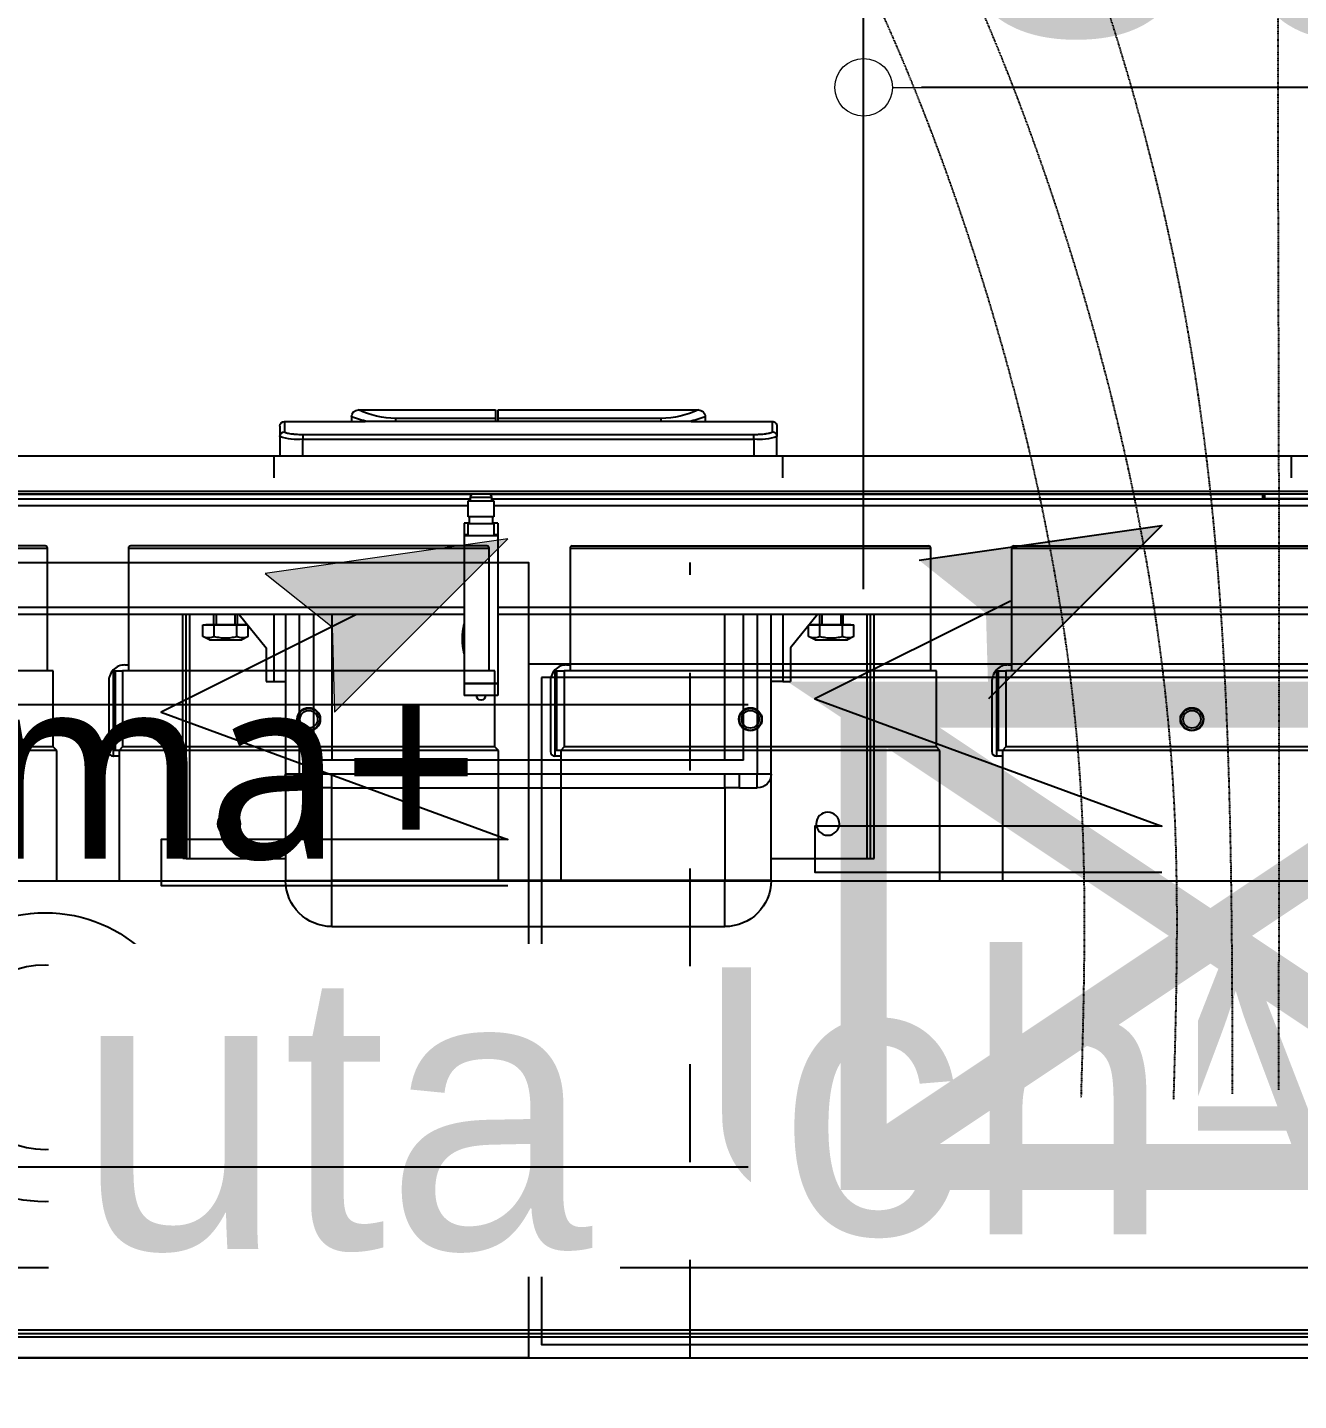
# Model space of a CAD drawing. Header units: millimetres. Extents: x 449410 to 506007, y -379864 to -318775.
# Drawn here: x 466660 to 467210, y -344325 to -343731 of the extents above; entities that cross this region are included whole.
import ezdxf

# ---------------------------------------------------------------- set-up
doc = ezdxf.new("R2010")
doc.units = ezdxf.units.MM
doc.linetypes.add('prlm_ef', pattern=[0.165, 0.1, -0.065])
doc.linetypes.add('prlm_vmc', pattern=[0.282222, 0.141111, -0.141111])
doc.layers.add('_GAZELEC-BOITE INCORPO', color=36, linetype='Continuous', lineweight=18)
for name, color, linetype in [('_GAZELEC-EAU CHAUDE', 1, 'Continuous'), ('prlm-CHAUFF', 30, 'Continuous'), ('prlm-EAU-EF', 161, 'Continuous'), ('prlm-ELEC-CFO', 201, 'Continuous'), ('prlm-MOD', 64, 'Continuous')]:
    doc.layers.add(name, color=color, linetype=linetype)
doc.layers.add('prlm-xpoly', color=7, linetype='Continuous', plot=False)
doc.styles.add('Arial', font='arial.ttf')
doc.styles.add('prlm-chauff', font='trebucbi.ttf', dxfattribs={"height": 18})
doc.styles.add('prlm-elec-cfo', font='comic.ttf', dxfattribs={"height": 12})
doc.styles.get("Standard").update_dxf_attribs({"font": 'arial.ttf'})
doc.dimstyles.new('200', dxfattribs={"dimtxt": 150, "dimasz": 25, "dimexe": 50, "dimexo": 50, "dimgap": 20, "dimtad": 1, "dimdec": 0, "dimlfac": 0.1, "dimdsep": 46, "dimtxsty": 'Arial', "dimblk1": 'DOTBLANK', "dimblk2": 'DOTBLANK', "dimsah": 1, "dimcen": 25, "dimclrd": 5, "dimclre": 5, "dimadec": 0, "dimazin": 0, "dimtfac": 1, "dimtdec": 0, "dimtmove": 0, "dimatfit": 3, "dimldrblk": 'DOTBLANK', "dimfxl": 50, "dimtolj": 1, "dimtzin": 0, "dimarcsym": 0})

# ---------------------------------------------------------------- blocks, each defined once
blk = doc.blocks.new('MTI900_Alu_390')
at = {"layer": 'prlm-MOD', "color": 1, "linetype": 'Continuous'}
for p, q in [((-4.225, 0), (4.225, 0)), ((-4.105, -0.105), (4.105, -0.105)), ((-3.96, -0.09), (3.96, -0.09)), ((-4.1, -0.12), (4.1, -0.12)), ((-0.85, -1.865), (0.85, -1.865)), ((-0.85, -1.865), (-0.85, -2.065)), ((0.85, -1.865), (0.85, -2.065)), ((-1.05, -2.525), (-1.05, -2.065)), ((-1.05, -2.065), (-0.85, -2.065)), ((0.85, -2.065), (-0.85, -2.065)), ((-0.85, -2.065), (-0.85, -2.465)), ((0.85, -2.465), (0.85, -2.065)), ((1.05, -2.065), (0.85, -2.065)), ((1.05, -2.065), (1.05, -2.525)), ((-1.495, -2.16), (-1.495, -3.215)), ((-1.48, -2.16), (-1.495, -2.16)), ((-1.48, -2.16), (-1.48, -3.215)), ((-1.48, -2.16), (-1.465, -2.16)), ((-1.465, -2.16), (-1.05, -2.16)), ((-1.465, -2.16), (-1.465, -3.215)), ((1.05, -2.16), (1.465, -2.16)), ((1.465, -2.16), (1.48, -2.16)), ((1.465, -2.16), (1.465, -3.215)), ((1.48, -2.16), (1.48, -3.215)), ((1.48, -2.16), (1.495, -2.16)), ((1.495, -2.16), (1.495, -3.215)), ((-0.99, -2.465), (-0.9124, -2.465)), ((-0.99, -2.525), (-0.99, -2.465)), ((-0.85, -2.465), (-0.9124, -2.465)), ((-0.9124, -2.525), (-0.9124, -2.465)), ((-0.85, -2.465), (0.85, -2.465)), ((-0.85, -2.465), (-0.85, -2.5242)), ((0.9124, -2.465), (0.85, -2.465)), ((0.85, -2.465), (0.85, -2.5242)), ((0.9124, -2.465), (0.99, -2.465)), ((0.9124, -2.465), (0.9124, -2.525)), ((0.99, -2.465), (0.99, -2.525)), ((-1.05, -3.215), (-1.05, -2.525)), ((-0.99, -2.525), (-1.05, -2.525)), ((-0.99, -2.525), (-0.99, -3.215)), ((-0.9124, -2.525), (-0.99, -2.525)), ((0.85, -2.5242), (-0.85, -2.5242)), ((0.99, -2.525), (0.9124, -2.525)), ((0.99, -3.215), (0.99, -2.525)), ((1.05, -2.525), (0.99, -2.525)), ((1.05, -2.525), (1.05, -3.215)), ((0.93, -2.585), (-0.93, -2.585)), ((-0.93, -3.215), (-0.93, -2.585)), ((-0.85, -3.215), (-0.85, -2.585)), ((0.85, -2.585), (0.85, -3.215)), ((0.93, -2.585), (0.93, -3.215)), ((-0.2775, -2.915), (-0.2775, -2.865)), ((-0.1325, -2.865), (-0.2775, -2.865)), ((-0.1325, -2.915), (-0.1325, -2.865)), ((-1.1342, -2.925), (-1.1, -2.925)), ((-1.1342, -3.0705), (-1.1342, -2.925)), ((-1.1, -2.925), (-1.1, -3.215)), ((-1.1, -2.925), (-1.05, -2.925)), ((-0.1325, -2.915), (-0.2775, -2.915)), ((-0.2775, -2.9175), (-0.2775, -2.915)), ((-0.2775, -2.9175), (-0.1325, -2.9175)), ((-0.2775, -3.5575), (-0.2775, -2.9175)), ((-0.1325, -2.9175), (-0.1325, -2.915)), ((-0.1325, -3.5575), (-0.1325, -2.9175)), ((1.1, -2.925), (1.05, -2.925)), ((1.1, -3.215), (1.1, -2.925)), ((1.1, -2.925), (1.1342, -2.925)), ((1.1342, -3.0705), (1.1342, -2.925)), ((-1.2504, -3.215), (-1.1342, -3.0705)), ((1.2504, -3.215), (1.1342, -3.0705)), ((-1.38, -3.106), (-1.4081, -3.1204)), ((-1.4081, -3.1204), (-1.4081, -3.17)), ((-1.38, -3.106), (-1.24, -3.106)), ((-1.3591, -3.1204), (-1.3591, -3.17)), ((-1.2609, -3.1204), (-1.2609, -3.17)), ((-1.2119, -3.1204), (-1.24, -3.106)), ((-1.2119, -3.1204), (-1.2119, -3.1671)), ((1.24, -3.106), (1.2119, -3.1204)), ((1.2119, -3.1204), (1.2119, -3.1671)), ((1.24, -3.106), (1.38, -3.106)), ((1.2609, -3.1204), (1.2609, -3.17)), ((1.3591, -3.1204), (1.3591, -3.17)), ((1.4081, -3.1204), (1.38, -3.106)), ((1.4081, -3.1204), (1.4081, -3.17)), ((-1.4081, -3.17), (-1.3836, -3.17)), ((-1.395, -3.17), (-1.395, -3.172)), ((-1.395, -3.172), (-1.225, -3.172)), ((-1.3836, -3.17), (-1.3591, -3.17)), ((-1.36, -3.172), (-1.36, -3.215)), ((-1.3591, -3.17), (-1.31, -3.17)), ((-1.3508, -3.215), (-1.3508, -3.172)), ((-1.31, -3.17), (-1.2609, -3.17)), ((-1.2692, -3.215), (-1.2692, -3.172)), ((-1.2609, -3.17), (-1.2364, -3.17)), ((-1.26, -3.215), (-1.26, -3.172)), ((-1.2364, -3.17), (-1.2142, -3.17)), ((-1.225, -3.172), (-1.225, -3.17)), ((1.2142, -3.17), (1.2364, -3.17)), ((1.225, -3.17), (1.225, -3.172)), ((1.225, -3.172), (1.395, -3.172)), ((1.2364, -3.17), (1.2609, -3.17)), ((1.26, -3.172), (1.26, -3.215)), ((1.2609, -3.17), (1.31, -3.17)), ((1.2692, -3.215), (1.2692, -3.172)), ((1.31, -3.17), (1.3591, -3.17)), ((1.3508, -3.215), (1.3508, -3.172)), ((1.3591, -3.17), (1.3836, -3.17)), ((1.36, -3.215), (1.36, -3.172)), ((1.3836, -3.17), (1.4081, -3.17)), ((1.395, -3.172), (1.395, -3.17)), ((-0.2775, -3.215), (-4.0287, -3.215)), ((-0.2775, -3.245), (-4.0274, -3.245)), ((4.0287, -3.215), (-0.1325, -3.215)), ((4.0274, -3.245), (-0.1325, -3.245)), ((-0.2775, -3.5575), (-0.1325, -3.5575)), ((-0.2775, -3.56), (-0.2775, -3.5575)), ((-0.2775, -3.61), (-0.2775, -3.56)), ((-0.26, -3.56), (-0.2775, -3.56)), ((-0.26, -3.5575), (-0.26, -3.6075)), ((-0.15, -3.6075), (-0.15, -3.5575)), ((-0.1325, -3.56), (-0.15, -3.56)), ((-0.1325, -3.56), (-0.1325, -3.5575)), ((-0.1325, -3.61), (-0.1325, -3.56)), ((-0.255, -3.61), (-0.2775, -3.61)), ((-0.15, -3.6075), (-0.26, -3.6075)), ((-0.255, -3.6075), (-0.255, -3.6375)), ((-0.155, -3.6375), (-0.155, -3.6075)), ((-0.1325, -3.61), (-0.155, -3.61)), ((-0.15, -3.6375), (-0.26, -3.6375)), ((-0.26, -3.6375), (-0.26, -3.7075)), ((-0.15, -3.7075), (-0.15, -3.6375)), ((-4.375, -3.737), (4.375, -3.737)), ((-0.26, -3.685), (-3.6034, -3.685)), ((-3.5974, -3.715), (-0.25, -3.715)), ((-3.175, -3.735), (-0.2433, -3.735)), ((-0.26, -3.7075), (-0.15, -3.7075)), ((-0.25, -3.7075), (-0.25, -3.7225)), ((-0.25, -3.7225), (-0.16, -3.7225)), ((-0.1667, -3.735), (3.175, -3.735)), ((-0.16, -3.7225), (-0.16, -3.7075)), ((-0.16, -3.715), (3.5984, -3.715)), ((3.6044, -3.685), (-0.15, -3.685)), ((3.175, -3.717), (3.185, -3.717)), ((3.175, -3.737), (3.175, -3.717)), ((3.185, -3.717), (3.4033, -3.717)), ((3.185, -3.717), (3.185, -3.737)), ((4.375, -3.747), (-4.375, -3.747)), ((-4.375, -3.902), (4.375, -3.902)), ((-1.075, -3.9853), (-1.075, -3.902)), ((-0.975, -3.902), (-0.975, -3.973)), ((0.975, -3.973), (0.975, -3.902)), ((1.075, -3.902), (1.075, -3.9853)), ((-0.975, -3.973), (0.975, -3.973)), ((-0.975, -3.9928), (-0.975, -3.973)), ((0.975, -3.973), (0.975, -3.9928)), ((-1.075, -4.03), (-1.075, -3.9853)), ((-1.055, -4.05), (-1.055, -4.0051)), ((0.975, -3.9928), (-0.975, -3.9928)), ((1.055, -4.05), (1.055, -4.0051)), ((1.075, -4.03), (1.075, -3.9853)), ((-1.055, -4.05), (-0.706, -4.05)), ((-0.765, -4.07), (-0.765, -4.05)), ((0.576, -4.0497), (-0.576, -4.0497)), ((-0.574, -4.0497), (-0.574, -4.0634)), ((-0.1416, -4.0634), (-0.574, -4.0634)), ((-0.1416, -4.0634), (-0.1416, -4.0497)), ((-0.1416, -4.1), (-0.1416, -4.0634)), ((-0.1307, -4.0497), (-0.1307, -4.0634)), ((0.574, -4.0634), (-0.1307, -4.0634)), ((-0.1307, -4.0634), (-0.1307, -4.1)), ((0.574, -4.0497), (0.574, -4.0634)), ((0.7037, -4.05), (1.055, -4.05)), ((0.765, -4.07), (0.765, -4.05)), ((-0.735, -4.1), (-0.735, -4.1)), ((-0.735, -4.1), (-0.1416, -4.1)), ((-0.1307, -4.1), (0.735, -4.1)), ((0.735, -4.1), (0.735, -4.1))]:
    blk.add_line(p, q, dxfattribs=at)
at = {"layer": 'prlm-MOD', "color": 1, "ltscale": 50}
for points in [[(-1.1, -3.8058), (-1.1, -3.902)], [(1.1, -3.8058), (1.1, -3.902)], [(3.3, -3.8058), (3.3, -3.902)]]:
    blk.add_lwpolyline(points, dxfattribs=at)
at = {"layer": 'prlm-MOD', "color": 1, "linetype": 'Continuous'}
for centre in [(-1.295, -2.31), (1.295, -2.31)]:
    blk.add_circle(centre, 0.05, dxfattribs=at)
for centre, radius, start, end in [((-0.85, -2.065), 0.2, 90, 180), ((0.85, -2.065), 0.2, 0, 90), ((-0.99, -2.525), 0.06, 90, 180), ((0.99, -2.525), 0.06, 0, 90), ((-0.205, -2.865), 0.02, 0, 180), ((0, -3.11), 0.285, 166.82645, 193.17355), ((-1.3836, -3.1624), 0.0487, 59.74223, 120.25777), ((-1.2364, -3.1624), 0.0487, 59.74223, 120.25777), ((1.2364, -3.1624), 0.0487, 59.74223, 120.25777), ((1.3836, -3.1624), 0.0487, 59.74223, 120.25777), ((-0.235, -3.7225), 0.015, 180, 255.16489), ((-0.175, -3.7225), 0.015, 284.83511, 0), ((-0.9965, -4.212), 0.2399, 84.86995, 109.10907), ((0.9987, -4.1937), 0.2219, 69.89148, 96.1295), ((-1.055, -4.03), 0.02, 180, 270), ((1.055, -4.03), 0.02, 270, 0), ((-0.5689, -4.6164), 0.5805, 102.58374, 109.74123), ((-0.735, -4.07), 0.03, 180, 270), ((-0.5689, -4.4578), 0.3944, 90.7355, 114.8981), ((0.5685, -4.4598), 0.3964, 65.16337, 89.20304), ((0.5693, -4.6145), 0.5786, 70.22595, 77.40425), ((0.735, -4.07), 0.03, 270, 0)]:
    blk.add_arc(centre, radius, start, end, dxfattribs=at)
for centre, major_axis, start_param, end_param in [((-1.055, -3.9853), (0.02, 0), 3.141593, 4.712389), ((1.055, -3.9853), (-0.02, 0), 1.570796, 3.141593)]:
    blk.add_ellipse(centre, major_axis=major_axis, ratio=0.989815, start_param=start_param, end_param=end_param, dxfattribs=at)
for points, knots in [([(-0.85, -2.5242), (-0.8604, -2.5242), (-0.8708, -2.5243), (-0.8916, -2.5247), (-0.902, -2.525), (-0.9124, -2.525)], [0, 0, 0, 0, 0.5, 0.5, 1, 1, 1, 1]), ([(0.9124, -2.525), (0.902, -2.525), (0.8916, -2.5247), (0.8708, -2.5243), (0.8604, -2.5242), (0.85, -2.5242)], [0, 0, 0, 0, 0.5, 0.5, 1, 1, 1, 1]), ([(-1.3591, -3.1204), (-1.3511, -3.1183), (-1.343, -3.1166), (-1.3306, -3.1149), (-1.3265, -3.1144), (-1.3182, -3.1138), (-1.3141, -3.1137), (-1.3017, -3.1137), (-1.2935, -3.1143), (-1.2772, -3.1166), (-1.269, -3.1183), (-1.2609, -3.1204)], [0, 0, 0, 0, 0.25, 0.25, 0.375, 0.375, 0.5, 0.5, 0.75, 0.75, 1, 1, 1, 1]), ([(1.2609, -3.1204), (1.269, -3.1183), (1.2772, -3.1166), (1.2935, -3.1143), (1.3017, -3.1137), (1.3141, -3.1137), (1.3182, -3.1138), (1.3265, -3.1144), (1.3306, -3.1149), (1.343, -3.1166), (1.3511, -3.1183), (1.3591, -3.1204)], [0, 0, 0, 0, 0.25, 0.25, 0.5, 0.5, 0.625, 0.625, 0.75, 0.75, 1, 1, 1, 1]), ([(-0.975, -3.9928), (-0.9803, -3.9928), (-0.9856, -3.9929), (-0.996, -3.9932), (-1.0011, -3.9934), (-1.0083, -3.9939), (-1.0107, -3.9941), (-1.0153, -3.9945), (-1.0176, -3.9947), (-1.0241, -3.9955), (-1.0281, -3.996), (-1.0355, -3.9972), (-1.0388, -3.9978), (-1.0446, -3.9991), (-1.047, -3.9998), (-1.05, -4.0009), (-1.0509, -4.0013), (-1.0524, -4.0021), (-1.053, -4.0024), (-1.0545, -4.0036), (-1.055, -4.0043), (-1.055, -4.0051)], [0, 0, 0, 0, 0.125, 0.125, 0.25, 0.25, 0.3125, 0.3125, 0.375, 0.375, 0.5, 0.5, 0.625, 0.625, 0.75, 0.75, 0.8125, 0.8125, 0.875, 0.875, 1, 1, 1, 1]), ([(1.055, -4.0051), (1.055, -4.0043), (1.0545, -4.0036), (1.053, -4.0024), (1.0523, -4.002), (1.0508, -4.0013), (1.0491, -4.0006), (1.0469, -3.9998), (1.0444, -3.9991), (1.0431, -3.9988), (1.0387, -3.9978), (1.0354, -3.9971), (1.0299, -3.9963), (1.028, -3.996), (1.0239, -3.9955), (1.0218, -3.9952), (1.0153, -3.9945), (1.0107, -3.9941), (1.0034, -3.9936), (1.0009, -3.9935), (0.9958, -3.9932), (0.9933, -3.9931), (0.9856, -3.9929), (0.9803, -3.9928), (0.975, -3.9928)], [0, 0, 0, 0, 0.125, 0.125, 0.1875, 0.1875, 0.25, 0.3125, 0.3125, 0.375, 0.375, 0.5, 0.5, 0.5625, 0.5625, 0.625, 0.625, 0.75, 0.75, 0.8125, 0.8125, 0.875, 0.875, 1, 1, 1, 1]), ([(-0.576, -4.0497), (-0.5891, -4.0497), (-0.6021, -4.0497), (-0.6211, -4.0498), (-0.6274, -4.0498), (-0.6399, -4.0498), (-0.6461, -4.0498), (-0.6642, -4.0499), (-0.6756, -4.0499), (-0.6918, -4.05), (-0.6971, -4.05), (-0.7038, -4.05), (-0.7053, -4.05), (-0.7068, -4.05)], [0, 0, 0, 0, 0.125, 0.125, 0.1875, 0.1875, 0.25, 0.25, 0.375, 0.375, 0.4375, 0.4375, 0.4568651, 0.4568651, 0.4568651, 0.4568651]), ([(0.7055, -4.05), (0.6995, -4.05), (0.6933, -4.05), (0.6813, -4.05), (0.6756, -4.0499), (0.6642, -4.0499), (0.6524, -4.0499), (0.6402, -4.0498), (0.6278, -4.0498), (0.6214, -4.0498), (0.6021, -4.0497), (0.5891, -4.0497), (0.576, -4.0497)], [0.5494968, 0.5494968, 0.5494968, 0.5494968, 0.625, 0.625, 0.6875, 0.6875, 0.75, 0.8125, 0.8125, 0.875, 0.875, 1, 1, 1, 1])]:
    blk.add_open_spline(points, degree=3, knots=knots, dxfattribs=at)
blk = doc.blocks.new('xi.thema+')
at = {"layer": 'prlm-CHAUFF', "color": 0}
blk.add_lwpolyline([(-20.9, 0), (-20.9, 34.4), (20.9, 34.4), (20.9, 0)], close=True, dxfattribs=at)
at = {"layer": 'prlm-CHAUFF', "color": 7, "linetype": 'prlm_vmc', "ltscale": 30}
blk.add_lwpolyline([(27.9, 0), (27.9, 34.4)], dxfattribs=at)
at = {"layer": 'prlm-CHAUFF', "color": 0}
for radius in [6.25, 4]:
    blk.add_circle((0, 13), radius, dxfattribs=at)
at = {"layer": 'prlm-CHAUFF', "color": 0, "insert": (0, 25.539), "char_height": 8, "width": 7.19706, "attachment_point": 5, "style": 'prlm-chauff'}
blk.add_mtext('thema+', dxfattribs=at)
blk = doc.blocks.new('xi.uta-yzen-d')
at = {"layer": 'prlm-CHAUFF', "ltscale": 50}
for p, q in [((-20.9, 35.12), (-36.3, 35.12)), ((-1.8, 35.12), (-17.2, 35.12)), ((1.9, 35.12), (17.3, 35.12)), ((21, 35.12), (36.4, 35.12)), ((-36.4, 35.02), (-20.8, 35.02)), ((-20.8, 29.72), (-20.8, 35.02)), ((-17.3, 35.02), (-1.7, 35.02)), ((-17.3, 35.02), (-17.3, 29.72)), ((-1.7, 29.72), (-1.7, 35.02)), ((1.8, 35.02), (17.4, 35.02)), ((1.8, 35.02), (1.8, 29.72)), ((17.4, 29.72), (17.4, 35.02)), ((20.9, 35.02), (36.5, 35.02)), ((20.9, 35.02), (20.9, 29.72)), ((-20.55, 29.72), (-36.65, 29.72)), ((-20.55, 26.42), (-20.55, 29.72)), ((-17.956, 29.72), (-17.55, 29.72)), ((-17.956, 29.72), (-17.956, 26.02)), ((-17.9, 29.72), (-17.9, 26.27)), ((-17.88, 29.72), (-17.88, 26.27)), ((-1.45, 29.72), (-17.55, 29.72)), ((-17.55, 29.72), (-17.55, 26.42)), ((-17.45, 29.97), (-17.3, 29.97)), ((-1.45, 26.42), (-1.45, 29.72)), ((1.144, 29.72), (1.55, 29.72)), ((1.144, 29.72), (1.144, 26.02)), ((1.2, 29.72), (1.2, 26.27)), ((1.22, 29.72), (1.22, 26.27)), ((17.65, 29.72), (1.55, 29.72)), ((1.55, 29.72), (1.55, 26.42)), ((1.65, 29.97), (1.8, 29.97)), ((17.65, 26.42), (17.65, 29.72)), ((20.244, 29.72), (20.65, 29.72)), ((20.244, 29.72), (20.244, 26.02)), ((20.3, 29.72), (20.3, 26.27)), ((20.32, 29.72), (20.32, 26.27)), ((36.75, 29.72), (20.65, 29.72)), ((20.65, 29.72), (20.65, 26.42)), ((20.75, 29.97), (20.9, 29.97)), ((-18.15, 29.216), (-18.15, 26.22)), ((0.95, 29.216), (0.95, 26.22)), ((20.05, 29.216), (20.05, 26.22)), ((-17.9, 28.42), (-17.88, 28.42)), ((-17.88, 28.07), (-17.9, 28.07)), ((1.2, 28.42), (1.22, 28.42)), ((1.22, 28.07), (1.2, 28.07)), ((20.3, 28.42), (20.32, 28.42)), ((20.32, 28.07), (20.3, 28.07)), ((-17.9, 27.693), (-17.88, 27.693)), ((-17.88, 27.343), (-17.9, 27.343)), ((1.2, 27.693), (1.22, 27.693)), ((1.22, 27.343), (1.2, 27.343)), ((20.3, 27.693), (20.32, 27.693)), ((20.32, 27.343), (20.3, 27.343)), ((-17.9, 27.293), (-17.88, 27.293)), ((-17.88, 27.193), (-17.9, 27.193)), ((1.2, 27.293), (1.22, 27.293)), ((1.22, 27.193), (1.2, 27.193)), ((20.3, 27.293), (20.32, 27.293)), ((20.32, 27.193), (20.3, 27.193)), ((-20.4, 26.27), (-36.8, 26.27)), ((-20.55, 26.42), (-36.65, 26.42)), ((-20.4, 26.27), (-20.55, 26.42)), ((-20.4, 20.62), (-20.4, 26.27)), ((-17.88, 26.27), (-17.9, 26.27)), ((-17.7, 26.27), (-17.88, 26.27)), ((-17.55, 26.42), (-17.7, 26.27)), ((-1.3, 26.27), (-17.7, 26.27)), ((-17.7, 26.27), (-17.7, 20.62)), ((-1.45, 26.42), (-17.55, 26.42)), ((-1.3, 26.27), (-1.45, 26.42)), ((-1.3, 20.62), (-1.3, 26.27)), ((1.22, 26.27), (1.2, 26.27)), ((1.4, 26.27), (1.22, 26.27)), ((1.55, 26.42), (1.4, 26.27)), ((17.8, 26.27), (1.4, 26.27)), ((1.4, 26.27), (1.4, 20.62)), ((17.65, 26.42), (1.55, 26.42)), ((17.8, 26.27), (17.65, 26.42)), ((17.8, 20.62), (17.8, 26.27)), ((20.32, 26.27), (20.3, 26.27)), ((20.5, 26.27), (20.32, 26.27)), ((20.65, 26.42), (20.5, 26.27)), ((36.9, 26.27), (20.5, 26.27)), ((20.5, 26.27), (20.5, 20.62)), ((36.75, 26.42), (20.65, 26.42)), ((-17.7, 26.02), (-17.95, 26.02)), ((1.4, 26.02), (1.15, 26.02)), ((20.5, 26.02), (20.25, 26.02))]:
    blk.add_line(p, q, dxfattribs=at)
for points in [[(0, 30), (0, 0), (39, 0), (39, 30)], [(0.571, 29.429), (0.571, 0.571), (38.429, 0.571), (38.429, 29.429)], [(-40.5, 20.62), (-40.5, 3.9), (40.5, 3.9), (40.5, 20.62)]]:
    blk.add_lwpolyline(points, close=True, dxfattribs=at)
for centre, radius in [((-9.5, 27.62), 0.5), ((-9.5, 27.62), 0.48), ((-9.5, 27.62), 0.38), ((9.6, 27.62), 0.5), ((9.6, 27.62), 0.48), ((9.6, 27.62), 0.38), ((28.7, 27.62), 0.5), ((28.7, 27.62), 0.48), ((28.7, 27.62), 0.38)]:
    blk.add_circle(centre, radius, dxfattribs=at)
for centre, radius, start, end in [((-20.9, 35.02), 0.1, 0, 90), ((-17.2, 35.02), 0.1, 90, 180), ((-1.8, 35.02), 0.1, 0, 90), ((1.9, 35.02), 0.1, 90, 180), ((17.3, 35.02), 0.1, 0, 90), ((21, 35.02), 0.1, 90, 180), ((-17.375, 29.24), 0.776, 138.52479, 181.76751), ((-17.45, 29.27), 0.7, 90, 136.27309), ((1.725, 29.24), 0.776, 138.52479, 181.76751), ((1.65, 29.27), 0.7, 90, 136.27309), ((20.825, 29.24), 0.776, 138.52479, 181.76751), ((20.75, 29.27), 0.7, 90, 136.27309), ((-17.95, 26.22), 0.2, 180, 268.32391), ((1.15, 26.22), 0.2, 180, 268.32391), ((20.25, 26.22), 0.2, 180, 268.32391), ((-17.95, 26.22), 0.2, 268.32391, 270), ((1.15, 26.22), 0.2, 268.32391, 270), ((20.25, 26.22), 0.2, 268.32391, 270)]:
    blk.add_arc(centre, radius, start, end, dxfattribs=at)
for centre, major_axis, ratio, start_param, end_param in [((-17.45, 28.959), (-0.45, 0), 0.974723, 5.983927, 6.283185), ((-17.45, 28.603), (-0.45, 0), 0.974723, 5.983927, 6.283185), ((-16.65, 28.603), (-1.25, 0), 0.146694, 0, 0.179125), ((1.65, 28.959), (-0.45, 0), 0.974723, 5.983927, 6.283185), ((1.65, 28.603), (-0.45, 0), 0.974723, 5.983927, 6.283185), ((2.45, 28.603), (-1.25, 0), 0.146694, 0, 0.179125), ((20.75, 28.959), (-0.45, 0), 0.974723, 5.983927, 6.283185), ((20.75, 28.603), (-0.45, 0), 0.974723, 5.983927, 6.283185), ((21.55, 28.603), (-1.25, 0), 0.146694, 0, 0.179125)]:
    blk.add_ellipse(centre, major_axis=major_axis, ratio=ratio, start_param=start_param, end_param=end_param, dxfattribs=at)
for points in [[(-17.882, 29.391), (-17.886, 29.379), (-17.889, 29.366), (-17.897, 29.324), (-17.9, 29.294), (-17.9, 29.265)], [(1.218, 29.391), (1.214, 29.379), (1.211, 29.366), (1.203, 29.324), (1.2, 29.294), (1.2, 29.265)], [(20.318, 29.391), (20.314, 29.379), (20.311, 29.366), (20.303, 29.324), (20.3, 29.294), (20.3, 29.265)]]:
    blk.add_open_spline(points, degree=3, knots=[0.8185803, 0.8185803, 0.8185803, 0.8185803, 0.875, 0.875, 1, 1, 1, 1], dxfattribs=at)
at = {"layer": 'prlm-CHAUFF', "ltscale": 50, "insert": (7.303, 16.894), "char_height": 10, "width": 139.79252, "attachment_point": 1}
blk.add_mtext('UTA', dxfattribs=at)
blk = doc.blocks.new('xi.uta')
at = {"layer": 'prlm-ELEC-CFO', "lineweight": 5}
blk.add_hatch(color=0, dxfattribs=at).paths.add_polyline_path([(-3, 6), (-0.103, 3.699), (0, 0), (7.5, 7.5)])
at = {"layer": 'prlm-ELEC-CFO', "color": 0, "lineweight": 5, "flags": 128}
blk.add_lwpolyline([(-3, 6), (-0.103, 3.699), (0, 0), (7.5, 7.5)], close=True, dxfattribs=at)
at = {"layer": 'prlm-ELEC-CFO', "color": 0}
blk.add_lwpolyline([(0.955, 4.227), (-7.5, 0), (7.5, -5.5), (-7.5, -5.5), (-7.5, -7.5), (7.5, -7.5)], dxfattribs=at)
blk = doc.blocks.new('xi.CH')
at = {"layer": 'prlm-ELEC-CFO', "lineweight": 5}
blk.add_hatch(color=0, dxfattribs=at).paths.add_polyline_path([(-3, 6), (-0.103, 3.699), (0, 0), (7.5, 7.5)])
at = {"layer": 'prlm-ELEC-CFO', "color": 0}
for points in [[(-3, 6), (7.5, 7.5), (0, 0)], [(0.955, 4.227), (-7.5, 0), (7.5, -5.5), (-7.5, -5.5), (-7.5, -7.5), (7.5, -7.5)]]:
    blk.add_lwpolyline(points, dxfattribs=at)
blk = doc.blocks.new('_DOTBLANK')
at = {"color": 0, "linetype": 'ByBlock'}
blk.add_line((-0.5, 0), (-1, 0), dxfattribs=at)
blk.add_circle((0, 0), 0.5, dxfattribs=at)
blk = doc.blocks.new('*D142')
at = {"layer": '_GAZELEC-BOITE INCORPO', "color": 5, "lineweight": -2, "transparency": 16777216}
for p, q in [((466972.08, -344224.33), (466016.45, -344224.33)), ((466066.45, -344249.33), (466066.45, -349400.85)), ((466972.08, -349425.85), (466016.45, -349425.85))]:
    blk.add_line(p, q, dxfattribs=at)
at = {"layer": '_GAZELEC-BOITE INCORPO', "color": 5, "lineweight": -2, "transparency": 16777216, "xscale": 25, "yscale": 25, "zscale": 25}
for p, rotation in [((466066.45, -344224.33), 90), ((466066.45, -349425.85), 270)]:
    blk.add_blockref('_DOTBLANK', p, dxfattribs=dict(at, rotation=rotation))
at = {"layer": '_GAZELEC-BOITE INCORPO', "color": 0, "transparency": 16777216, "insert": (465969.86, -346825.09), "char_height": 150, "attachment_point": 5, "rotation": 90, "style": 'Arial'}
blk.add_mtext('\\A1;520', dxfattribs=at)
blk = doc.blocks.new('*D143')
at = {"layer": '_GAZELEC-BOITE INCORPO', "color": 5, "lineweight": -2, "transparency": 16777216}
for p, q in [((465749.79, -344024.33), (465749.79, -343742.42)), ((466972.08, -344024.33), (465699.79, -344024.33)), ((465749.79, -344199.33), (465749.79, -344049.33)), ((466972.08, -344224.33), (465699.79, -344224.33))]:
    blk.add_line(p, q, dxfattribs=at)
at = {"layer": '_GAZELEC-BOITE INCORPO', "color": 5, "lineweight": -2, "transparency": 16777216, "xscale": 25, "yscale": 25, "zscale": 25}
for p, rotation in [((465749.79, -344024.33), 90), ((465749.79, -344224.33), 270)]:
    blk.add_blockref('_DOTBLANK', p, dxfattribs=dict(at, rotation=rotation))
at = {"layer": '_GAZELEC-BOITE INCORPO', "color": 0, "transparency": 16777216, "insert": (465653.21, -343870.88), "char_height": 150, "attachment_point": 5, "rotation": 90, "style": 'Arial'}
blk.add_mtext('\\A1;20', dxfattribs=at)
blk = doc.blocks.new('*D144')
at = {"layer": '_GAZELEC-BOITE INCORPO', "color": 5, "lineweight": -2, "transparency": 16777216}
for p, q in [((466971.76, -338914.85), (466016.45, -338914.85)), ((466066.45, -343999.34), (466066.45, -338939.85)), ((466972.08, -344024.34), (466016.45, -344024.34))]:
    blk.add_line(p, q, dxfattribs=at)
at = {"layer": '_GAZELEC-BOITE INCORPO', "color": 5, "lineweight": -2, "transparency": 16777216, "xscale": 25, "yscale": 25, "zscale": 25}
for p, rotation in [((466066.45, -338914.85), 90), ((466066.45, -344024.34), 270)]:
    blk.add_blockref('_DOTBLANK', p, dxfattribs=dict(at, rotation=rotation))
at = {"layer": '_GAZELEC-BOITE INCORPO', "color": 0, "transparency": 16777216, "insert": (465969.86, -341469.6), "char_height": 150, "attachment_point": 5, "rotation": 90, "style": 'Arial'}
blk.add_mtext('\\A1;511', dxfattribs=at)
blk = doc.blocks.new('*D146')
at = {"layer": '_GAZELEC-BOITE INCORPO', "color": 5, "lineweight": -2, "transparency": 16777216}
for p, q in [((467022.08, -343974.34), (467022.08, -343707.28)), ((467322.07, -343974.33), (467322.07, -343707.28)), ((467297.07, -343757.28), (467047.08, -343757.28))]:
    blk.add_line(p, q, dxfattribs=at)
at = {"layer": '_GAZELEC-BOITE INCORPO', "color": 5, "lineweight": -2, "transparency": 16777216, "xscale": 25, "yscale": 25, "zscale": 25, "rotation": 180}
blk.add_blockref('_DOTBLANK', (467022.08, -343757.28), dxfattribs=at)
at = {"layer": '_GAZELEC-BOITE INCORPO', "color": 5, "lineweight": -2, "transparency": 16777216, "xscale": 25, "yscale": 25, "zscale": 25}
blk.add_blockref('_DOTBLANK', (467322.07, -343757.28), dxfattribs=at)
at = {"layer": '_GAZELEC-BOITE INCORPO', "color": 0, "transparency": 16777216, "insert": (467172.08, -343660.64), "char_height": 150, "attachment_point": 5, "style": 'Arial'}
blk.add_mtext('\\A1;30', dxfattribs=at)

msp = doc.modelspace()

# ---------------------------------------------------------------- linework, layer by layer
at = {"layer": 'prlm-xpoly', "lineweight": 0}
msp.add_lwpolyline([(466429.746, -342597.832), (466429.642, -343916.832), (467828.001, -343916.832), (467828.001, -342597.832)], close=True, dxfattribs=at)

# ---------------------------------------------------------------- block references
at = {"layer": 'prlm-CHAUFF', "xscale": 10, "yscale": 10, "zscale": 10}
msp.add_blockref('xi.uta-yzen-d', (466877.074, -344306.832), dxfattribs=at)
at = {"layer": 'prlm-CHAUFF', "xscale": 10, "yscale": 10, "zscale": 10, "rotation": 0.0001899573389745623}
msp.add_blockref('xi.thema+', (466668.074, -344306.832), dxfattribs=at)
at = {"layer": 'prlm-ELEC-CFO', "xscale": 10, "yscale": 10, "zscale": 10}
for name, p in [('xi.CH', (467076.025, -344021.832)), ('xi.uta', (466793.183, -344027.619))]:
    msp.add_blockref(name, p, dxfattribs=at)
at = {"layer": 'prlm-MOD', "xscale": -99.99999999999972, "yscale": 99.99999999999974, "zscale": 99.9999999999996, "rotation": 180.0001153397704}
msp.add_blockref('MTI900_Alu_390', (466877.074, -344306.833), dxfattribs=at)

# ---------------------------------------------------------------- dimensions: what is measured, and where the dimension line sits
at = {"layer": '_GAZELEC-BOITE INCORPO'}
dim = msp.add_linear_dim(base=(466066.447, -338914.853), p1=(467022.08, -344024.34), p2=(467021.759, -338914.853), angle=90, dimstyle='200', dxfattribs=at)
dim.commit()
dim.dimension.update_dxf_attribs({"geometry": '*D144', "text_midpoint": (465969.861, -341469.596)})
dim = msp.add_linear_dim(base=(467022.08, -343757.277), p1=(467322.073, -344024.329), p2=(467022.08, -344024.34), dimstyle='200', dxfattribs=at)
dim.commit()
dim.dimension.update_dxf_attribs({"geometry": '*D146', "text_midpoint": (467172.076, -343660.639)})

# ---------------------------------------------------------------- next in the draw order: texts
at = {"layer": 'prlm-ELEC-CFO', "lineweight": 20, "char_height": 120, "attachment_point": 5, "line_spacing_factor": 0.8, "style": 'prlm-elec-cfo', "bg_fill": 3, "box_fill_scale": 1.1, "bg_fill_color": 256, "bg_fill_transparency": 0}
for s, insert in [('ch', (467070.022, -344194.3)), ('uta', (466793.183, -344200.642))]:
    msp.add_mtext(s, dxfattribs=dict(at, insert=insert))

# ---------------------------------------------------------------- next in the draw order: linework, layer by layer
at = {"layer": '_GAZELEC-BOITE INCORPO', "const_width": 20}
msp.add_lwpolyline([(467122.08, -344024.333), (467022.08, -344024.334), (467022.081, -344224.334), (467322.074, -344224.332), (467322.073, -344024.329), (467022.08, -344024.34), (467322.074, -344224.332), (467322.073, -344024.329), (467022.081, -344224.327)], dxfattribs=at)
at = {"layer": '_GAZELEC-EAU CHAUDE', "linetype": 'prlm_ef'}
for points, knots in [([(467201.663, -344190.945), (467201.737, -344126.992), (467201.81, -344063.057), (467201.784, -343964.289), (467201.747, -343929.401), (467201.544, -343839.585), (467201.31, -343784.62), (467201.287, -343710.373), (467201.307, -343691.289), (467201.423, -343654.137), (467201.515, -343636.073), (467201.929, -343581.768), (467202.394, -343545.499), (467203.364, -343472.955), (467203.87, -343436.677), (467204.943, -343328.212), (467205.073, -343256.17), (467201.551, -343113.374), (467197.899, -343042.622), (467185.357, -342914.395), (467177.393, -342856.601), (467163.88, -342786.463), (467161.139, -342773.147), (467155.961, -342749.605), (467153.593, -342739.356), (467148.638, -342718.903), (467146.054, -342708.702), (467137.989, -342678.171), (467132.195, -342657.915), (467113.64, -342597.406), (467099.705, -342557.416), (467059.086, -342451.967), (467030.032, -342386.99), (466966.349, -342257.935), (466931.721, -342193.86), (466858.837, -342066.011), (466820.583, -342002.238), (466767.548, -341915.473), (466753.487, -341892.622), (466725.243, -341846.84), (466711.056, -341823.9), (466668.571, -341754.901), (466640.348, -341708.665), (466585.555, -341615.534), (466558.983, -341568.639), (466508.959, -341473.977), (466485.506, -341426.209), (466443.218, -341329.565), (466424.382, -341280.687), (466403.227, -341214.119), (466398.183, -341197.016), (466389.676, -341165.559), (466386.091, -341151.23), (466380.963, -341128.814), (466379.217, -341120.767), (466374.265, -341096.571), (466371.349, -341080.401), (466363.215, -341028.707), (466359.387, -340993.052), (466354.816, -340921.488), (466354.073, -340885.58), (466355.56, -340794.17), (466359.606, -340738.535), (466372.461, -340626.939), (466381.271, -340570.978), (466402.174, -340458.841), (466414.267, -340402.666), (466440.293, -340290.217), (466454.225, -340233.944), (466482.507, -340121.436), (466496.856, -340065.201), (466524.567, -339952.923), (466537.929, -339896.88), (466562.276, -339785.161), (466573.262, -339729.485), (466585.609, -339654.455), (466588.605, -339634.86), (466595.782, -339583.481), (466599.536, -339551.674), (466605.853, -339488.057), (466608.416, -339456.25), (466614.6, -339360.809), (466616.717, -339297.153), (466618.46, -339169.673), (466618.086, -339105.849), (466616.731, -339003.482), (466616.052, -338965.025), (466615.372, -338926.51)], [0, 0, 0, 0, 191.7160305, 191.7160305, 296.5317683, 296.5317683, 461.8133283, 461.8133283, 518.8911743, 518.8911743, 572.722313, 572.722313, 680.3845905, 680.3845905, 788.046868, 788.046868, 1002.7157355, 1002.7157355, 1217.384603, 1217.384603, 1397.8977095, 1397.8977095, 1440.4234267, 1440.4234267, 1473.4239948, 1473.4239948, 1506.424563, 1506.424563, 1572.4256994, 1572.4256994, 1704.4279722, 1704.4279722, 1922.9131484, 1922.9131484, 2141.3983246, 2141.3983246, 2359.8835008, 2359.8835008, 2437.9147927, 2437.9147927, 2515.9460846, 2515.9460846, 2672.0086684, 2672.0086684, 2828.0712522, 2828.0712522, 2984.1338359, 2984.1338359, 3140.1964197, 3140.1964197, 3193.821844, 3193.821844, 3238.3583902, 3238.3583902, 3263.2116927, 3263.2116927, 3312.9182976, 3312.9182976, 3421.7799645, 3421.7799645, 3530.6416314, 3530.6416314, 3698.1387688, 3698.1387688, 3865.6359062, 3865.6359062, 4033.1330436, 4033.1330436, 4200.630181, 4200.630181, 4368.1273185, 4368.1273185, 4535.6244559, 4535.6244559, 4703.1215933, 4703.1215933, 4762.4703604, 4762.4703604, 4859.0467299, 4859.0467299, 4955.6230993, 4955.6230993, 5148.7758382, 5148.7758382, 5341.9285771, 5341.9285771, 5457.9200995, 5457.9200995, 5457.9200995, 5457.9200995]), ([(467256.458, -344185.64), (467255.468, -344134.798), (467254.474, -344083.819), (467253.787, -344009.529), (467253.679, -343986.46), (467253.811, -343917.027), (467254.508, -343870.438), (467256.604, -343812.157), (467257.068, -343800.856), (467258.107, -343778.237), (467258.681, -343766.915), (467260.554, -343732.916), (467262.005, -343710.206), (467266.864, -343641.973), (467270.777, -343596.346), (467282.798, -343469.316), (467291.791, -343387.785), (467309.417, -343225.275), (467318.048, -343144.297), (467332.038, -342983.867), (467337.395, -342904.416), (467341.983, -342748.053), (467341.213, -342671.143), (467332.16, -342540.772), (467325.923, -342486.497), (467307.582, -342380.221), (467295.478, -342328.222), (467275.061, -342261.699), (467269.874, -342246.018), (467261.137, -342221.489), (467257.823, -342212.559), (467250.946, -342194.751), (467247.386, -342185.874), (467236.357, -342159.318), (467228.54, -342141.712), (467201.399, -342083.925), (467180.288, -342044.058), (467134.836, -341964.534), (467110.495, -341924.878), (467059.815, -341845.217), (467033.478, -341805.212), (466980.073, -341724.265), (466953.006, -341683.324), (466899.432, -341599.891), (466872.926, -341557.4), (466840.353, -341501.882), (466833.421, -341489.866), (466819.721, -341465.644), (466812.955, -341453.44), (466793.008, -341416.555), (466780.175, -341391.604), (466752.307, -341333.416), (466737.77, -341299.944), (466712.298, -341231.934), (466701.361, -341197.394), (466686.178, -341134.97), (466680.994, -341107.276), (466674.209, -341051.374), (466672.609, -341023.166), (466673.63, -340966.392), (466676.252, -340937.826), (466683.568, -340896.198), (466686.345, -340883.216), (466692.828, -340857.394), (466696.534, -340844.552), (466709.366, -340805.142), (466719.983, -340778.939), (466744.691, -340728.218), (466758.782, -340703.699), (466790.104, -340657.111), (466807.335, -340635.041), (466844.659, -340594.165), (466864.754, -340575.356), (466890.947, -340554.889), (466895.797, -340551.254), (466905.169, -340544.533), (466909.674, -340541.431), (466918.762, -340535.422), (466923.347, -340532.514), (466937.22, -340524.069), (466946.624, -340518.814), (466974.562, -340504.475), (466993.468, -340496.362), (467032.073, -340482.488), (467051.772, -340476.726), (467091.785, -340467.22), (467112.101, -340463.476), (467153.214, -340457.675), (467174.012, -340455.618), (467215.983, -340452.874), (467237.155, -340452.188), (467291.945, -340451.8), (467325.764, -340452.884), (467393.684, -340456.594), (467427.786, -340459.221), (467479.416, -340463.581), (467496.995, -340465.133), (467514.524, -340466.68)], [0, 0, 0, 0, 153.4831431, 153.4831431, 222.3476982, 222.3476982, 360.0768082, 360.0768082, 393.1276102, 393.1276102, 426.1784121, 426.1784121, 492.2800159, 492.2800159, 624.4832236, 624.4832236, 859.8712779, 859.8712779, 1095.2593321, 1095.2593321, 1330.6473864, 1330.6473864, 1566.0354407, 1566.0354407, 1739.0694128, 1739.0694128, 1912.1033849, 1912.1033849, 1966.0250899, 1966.0250899, 1997.1458287, 1997.1458287, 2028.2665675, 2028.2665675, 2090.5080452, 2090.5080452, 2233.4040341, 2233.4040341, 2376.3000229, 2376.3000229, 2519.1960118, 2519.1960118, 2662.0920007, 2662.0920007, 2804.9879896, 2804.9879896, 2844.1251184, 2844.1251184, 2883.2622473, 2883.2622473, 2961.536505, 2961.536505, 3063.3613306, 3063.3613306, 3165.1861562, 3165.1861562, 3244.8250159, 3244.8250159, 3324.4638756, 3324.4638756, 3404.1027353, 3404.1027353, 3440.2897982, 3440.2897982, 3476.476861, 3476.476861, 3552.2753521, 3552.2753521, 3628.0738432, 3628.0738432, 3703.8723342, 3703.8723342, 3779.6708253, 3779.6708253, 3796.6130977, 3796.6130977, 3811.9752936, 3811.9752936, 3827.3374895, 3827.3374895, 3858.0618813, 3858.0618813, 3917.2926558, 3917.2926558, 3976.5234303, 3976.5234303, 4035.7542049, 4035.7542049, 4094.9849794, 4094.9849794, 4154.2157539, 4154.2157539, 4247.2803538, 4247.2803538, 4340.3449538, 4340.3449538, 4388.4720176, 4388.4720176, 4388.4720176, 4388.4720176]), ([(467116.216, -344194.06), (467116.564, -344181.596), (467116.91, -344169.22), (467117.618, -344135.957), (467117.818, -344115.248), (467117.207, -344085.921), (467116.903, -344077.069), (467116.282, -344065), (467116.093, -344061.735), (467115.672, -344055.199), (467115.44, -344051.93), (467114.681, -344042.123), (467114.091, -344035.584), (467112.077, -344015.968), (467110.409, -344002.891), (467104.491, -343963.695), (467099.329, -343937.613), (467089.699, -343897.359), (467085.957, -343883.088), (467079.683, -343860.966), (467077.35, -343853.073), (467072.975, -343838.822), (467070.962, -343832.458), (467066.834, -343819.787), (467064.718, -343813.478), (467058.204, -343794.633), (467053.641, -343782.18), (467039.243, -343745.194), (467028.695, -343721.034), (467010.637, -343684.475), (467003.888, -343671.663), (466992.38, -343651.231), (466987.842, -343643.491), (466973.798, -343620.506), (466963.839, -343605.457), (466942.812, -343576.038), (466931.744, -343561.669), (466896.233, -343518.844), (466870.117, -343491.717), (466814.308, -343442.049), (466784.616, -343419.51), (466742.198, -343392.594), (466730.67, -343385.772), (466713.373, -343376.272), (466707.732, -343373.286), (466690.833, -343364.679), (466679.444, -343359.318), (466644.807, -343344.266), (466621.088, -343335.606), (466572.579, -343320.872), (466547.79, -343314.798), (466497.349, -343305.086), (466471.698, -343301.447), (466404.34, -343294.964), (466362.144, -343293.877), (466305.349, -343295.852), (466291.036, -343296.637), (466264.724, -343298.586), (466252.73, -343299.666), (466228.682, -343302.203), (466216.618, -343303.66), (466192.582, -343306.937), (466180.607, -343308.761), (466144.884, -343314.819), (466121.344, -343319.642), (466070.28, -343332.236), (466042.988, -343340.419), (465990.581, -343359.587), (465965.466, -343370.572), (465933.364, -343387.505), (465925.127, -343392.135), (465909.76, -343401.353), (465902.597, -343405.908), (465891.036, -343413.712), (465886.543, -343416.866), (465877.675, -343423.333), (465873.304, -343426.645), (465860.371, -343436.81), (465851.992, -343443.893), (465826.629, -343466.862), (465810.446, -343483.774), (465779.986, -343520.024), (465765.711, -343539.361), (465738.947, -343580.196), (465726.461, -343601.694), (465703.165, -343646.549), (465692.357, -343669.905), (465672.299, -343718.147), (465663.049, -343743.032), (465640.595, -343810.065), (465628.575, -343853.197), (465607.704, -343941.128), (465598.85, -343985.925), (465589.701, -344039.859), (465588.216, -344048.91), (465585.349, -344066.997), (465583.966, -344076.034), (465579.974, -344103.129), (465577.521, -344121.166), (465570.804, -344175.179), (465567.183, -344211.056), (465559.045, -344318.114), (465557.253, -344388.722), (465561.727, -344527.466), (465567.994, -344595.603), (465589.35, -344728.502), (465604.439, -344793.263), (465644.197, -344918.578), (465668.865, -344979.131), (465704.572, -345048.583), (465710.619, -345059.862), (465730.292, -345095.06), (465744.671, -345118.668), (465792.808, -345191.743), (465829.801, -345239.659), (465910.651, -345331.115), (465954.509, -345374.654), (466047.648, -345456.932), (466096.93, -345495.671), (466199.442, -345567.939), (466252.673, -345601.468), (466325.959, -345642.821), (466344.933, -345653.11), (466383.124, -345673.011), (466402.345, -345682.624), (466460.363, -345710.474), (466499.514, -345727.719), (466618.205, -345775.636), (466698.983, -345802.489), (466862.855, -345846.782), (466945.95, -345864.22), (467052.944, -345880.97), (467076.235, -345884.272), (467122.942, -345890.254), (467146.354, -345892.937), (467216.75, -345900.166), (467263.897, -345903.891), (467396.601, -345912.05), (467482.569, -345914.646), (467619.376, -345917.195), (467669.962, -345917.799), (467720.637, -345918.403)], [0, 0, 0, 0, 37.3491562, 37.3491562, 101.132526, 101.132526, 128.9500867, 128.9500867, 139.300709, 139.300709, 149.6513312, 149.6513312, 170.3525758, 170.3525758, 211.7550648, 211.7550648, 294.560043, 294.560043, 340.2598681, 340.2598681, 365.7039036, 365.7039036, 386.3253111, 386.3253111, 406.9467185, 406.9467185, 448.1895335, 448.1895335, 530.6751633, 530.6751633, 576.1522591, 576.1522591, 604.3210856, 604.3210856, 660.6587384, 660.6587384, 716.9963912, 716.9963912, 833.4335411, 833.4335411, 949.8706909, 949.8706909, 992.3753018, 992.3753018, 1012.7451185, 1012.7451185, 1053.006417, 1053.006417, 1133.5290139, 1133.5290139, 1214.0516108, 1214.0516108, 1294.5742078, 1294.5742078, 1422.9062456, 1422.9062456, 1466.0000302, 1466.0000302, 1502.0300604, 1502.0300604, 1538.2392836, 1538.2392836, 1574.4485068, 1574.4485068, 1646.8669533, 1646.8669533, 1734.8477714, 1734.8477714, 1822.8285896, 1822.8285896, 1854.0975406, 1854.0975406, 1882.5660856, 1882.5660856, 1901.1667505, 1901.1667505, 1919.7674155, 1919.7674155, 1956.9687454, 1956.9687454, 2035.5692399, 2035.5692399, 2114.1697343, 2114.1697343, 2192.7702288, 2192.7702288, 2271.3707232, 2271.3707232, 2349.9712177, 2349.9712177, 2478.1486319, 2478.1486319, 2606.3260461, 2606.3260461, 2632.1669311, 2632.1669311, 2658.007816, 2658.007816, 2709.689586, 2709.689586, 2813.0531259, 2813.0531259, 3019.7802058, 3019.7802058, 3226.5072856, 3226.5072856, 3433.2343654, 3433.2343654, 3639.9614453, 3639.9614453, 3680.4487394, 3680.4487394, 3767.4016801, 3767.4016801, 3954.5678384, 3954.5678384, 4141.7339967, 4141.7339967, 4328.9001549, 4328.9001549, 4516.0663132, 4516.0663132, 4580.7828776, 4580.7828776, 4645.499442, 4645.499442, 4774.9325708, 4774.9325708, 5033.7988284, 5033.7988284, 5292.665086, 5292.665086, 5364.5158669, 5364.5158669, 5436.3666479, 5436.3666479, 5580.0682097, 5580.0682097, 5839.2821991, 5839.2821991, 5990.7394627, 5990.7394627, 5990.7394627, 5990.7394627])]:
    msp.add_open_spline(points, degree=3, knots=knots, dxfattribs=at)
at = {"layer": 'prlm-EAU-EF', "linetype": 'prlm_ef'}
for points in [[(467241.663, -344190.991), (467241.663, -343892.265), (467241.663, -343616.762), (467194.495, -342738.838), (466777.032, -341854.604), (466416.725, -341104.542), (466631.13, -339619.56), (466655.366, -338925.803)], [(467296.45, -344184.861), (467296.45, -343817.393), (467296.45, -342201.77), (466867.613, -341469.002), (466720.863, -340915.085), (466925.482, -340579.194), (467511.006, -340506.525)], [(467181.658, -344192.679), (467163.093, -343866.904), (467039.665, -343515.641), (466522.675, -342998.65), (465729.5, -343069.17), (465282.315, -343803.155), (465445.873, -346389.019), (466715.912, -347538.945), (467731.351, -347668.444)], [(467156.201, -344195.177), (467156.201, -344062.547), (467111.268, -343827.317), (467017.04, -343614.56), (466720.628, -343334.965), (466217.129, -343263.355), (465866.36, -343382.193), (465550.481, -344031.966), (465681.711, -345090.126), (466322.012, -345686.07), (467054.555, -345921.511), (467720.16, -345958.4)]]:
    msp.add_spline(points, degree=3, dxfattribs=at)

# ---------------------------------------------------------------- next in the draw order: dimensions: what is measured, and where the dimension line sits
at = {"layer": '_GAZELEC-BOITE INCORPO'}
for base, p1, p2, picture, middle in [((465749.793, -344024.334), (467022.081, -344224.334), (467022.08, -344024.334), '*D143', (465653.207, -343870.875)), ((466066.447, -349425.853), (467022.081, -344224.327), (467022.081, -349425.853), '*D142', (465969.861, -346825.09))]:
    dim = msp.add_linear_dim(base=base, p1=p1, p2=p2, angle=90, dimstyle='200', dxfattribs=at)
    dim.commit()
    dim.dimension.update_dxf_attribs({"geometry": picture, "text_midpoint": middle})

doc.saveas('drawing.dxf')
